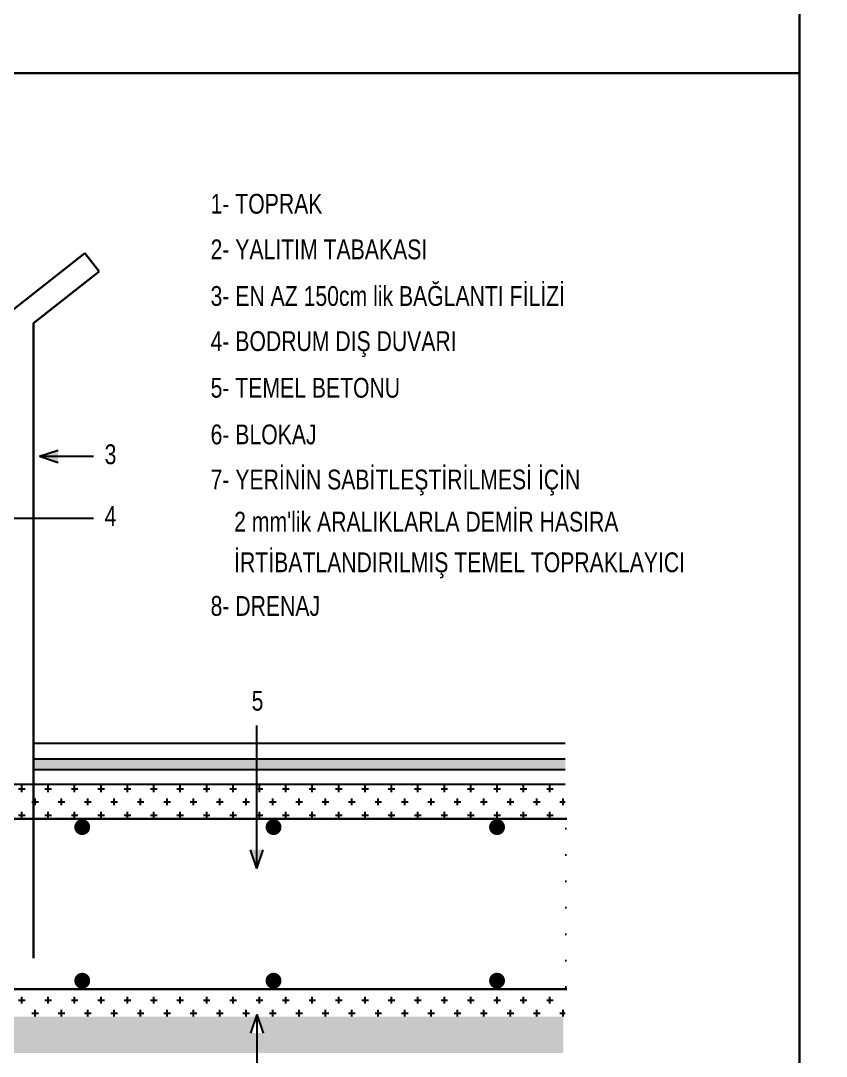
# Model space of a CAD drawing. Header units: millimetres. Extents: x 3395 to 31170, y 2853 to 7104.
# Drawn here: x 3622.2 to 3955.3, y 5051.5 to 5479.7 of the extents above; entities that cross this region are included whole.
import ezdxf

# ---------------------------------------------------------------- set-up
doc = ezdxf.new("R2010")
doc.units = ezdxf.units.MM
doc.linetypes.add('DASHED', pattern=[19.05, 12.7, -6.35])
doc.linetypes.add('SOLID_LINE', pattern=[0])
doc.layers.add('AHAT', color=4, linetype='Continuous', lineweight=30)
for name, color, linetype in [('KIRMIM', 1, 'Continuous'), ('MIMARI', 2, 'SOLID_LINE'), ('YAZI', 7, 'Continuous')]:
    doc.layers.add(name, color=color, linetype=linetype)
doc.styles.add('2', font='wturkce.shx', dxfattribs={"height": 0.2})

msp = doc.modelspace()

# ---------------------------------------------------------------- hatches: boundary and pattern name
at = {"layer": 'KIRMIM', "linetype": 'Continuous'}
h = msp.add_hatch(dxfattribs=at)
h.set_pattern_fill('AR-B816C,_I', color=256, scale=0.21839, style=2)
h.set_pattern_definition([(0, (-5190.7337, 1700.637), (1.74711722, 1.74711722), [3.4123383, -0.0818961]), (0, (-5192.4808, 1700.719), (1.74711722, 1.74711722), [3.4123383, -0.0818961]), (90, (-5190.7337, 1700.637), (-1.74711722, 1.74711722), [-1.82901334, 1.6652211]), (90, (-5190.8156, 1700.637), (-1.74711722, 1.74711722), [-1.82901334, 1.6652211])])
h.paths.add_polyline_path([(3847.37, 5174.42), (3627.46, 5174.42), (3627.46, 5170.06), (3847.37, 5170.06)])
h = msp.add_hatch(dxfattribs=at)
h.set_pattern_fill('AR-CONC,_I', color=256, scale=2.183897, style=2)
h.set_pattern_definition([(50, (-5190.734, 1667.59), (15.66422, -1.370442), [1.637922, -18.017146]), (355, (-5190.734, 1667.59), (-3.030186, 16.427098), [1.310338, -14.413717]), (100.4514, (-5189.428, 1667.476), (12.634046, 15.056646), [1.39202, -15.312218]), (46.1842, (-5190.734, 1671.958), (23.30744, -3.614764), [2.456884, -27.02572]), (96.6356, (-5188.791, 1671.657), (20.412066, 21.273726), [2.08803, -22.968324]), (351.1842, (-5190.734, 1671.958), (20.41205, 21.27374), [1.965507, -21.620576]), (21, (-5188.55, 1670.866), (13.035832, -8.79278), [1.637922, -18.017146]), (326, (-5188.55, 1670.866), (5.313755, 15.836527), [1.310338, -14.413717]), (71.4514, (-5187.463, 1670.134), (18.349593, 7.043732), [1.39202, -15.312218]), (37.5, (-5190.7337, 1667.5906), (0.2655587, 7.2700573), [0, -14.239005, 0, -14.632107, 0, -14.4683145]), (7.5, (-5190.734, 1667.591), (5.7451665, 8.6135437), [0, -8.342485, 0, -13.911421, 0, -5.514339]), (327.5, (-5195.604, 1667.5906), (11.6581296, -0.492575), [0, -5.459741, 0, -17.034393, 0, -22.603329]), (317.5, (-5197.788, 1667.591), (12.736182, 2.186189), [0, -7.097664, 0, -11.312584, 0, -16.05164])])
edge = h.paths.add_edge_path()
edge.add_line((3473.82, 5052.82), (3415.24, 5052.82))
edge.add_line((3415.24, 5052.82), (3415.24, 5171.49))
edge.add_line((3415.24, 5171.49), (3473.82, 5171.49))
edge.add_line((3473.82, 5171.49), (3473.82, 5067.93))
edge.add_line((3469.13, 5052.82), (3846.5, 5052.82))
edge.add_line((3846.5, 5052.82), (3846.5, 5067.93))
edge.add_line((3846.5, 5067.93), (3473.82, 5067.93))
h = msp.add_hatch(dxfattribs=at)
h.set_pattern_fill('CROSS,_I', color=256, scale=21.838965, style=2)
h.set_pattern_definition([(0, (-5190.7337, 1700.637), (5.4597413, 5.4597413), [2.7298707, -8.189612]), (90, (-5189.369, 1699.272), (-5.4597413, 5.4597413), [2.7298707, -8.189612])])
h.paths.add_polyline_path([(3473.28, 5163.98), (3847.37, 5163.98), (3847.37, 5067.78), (3473.28, 5067.78)])
edge = h.paths.add_edge_path()
edge.add_line((3482.25, 5149.73), (3848.02, 5149.73))
edge.add_line((3482.25, 5149.73), (3482.25, 5079.27))
edge.add_line((3482.25, 5079.27), (3848.02, 5079.27))
at = {"layer": 'MIMARI', "linetype": 'Continuous'}
for points in [[(3637.67, 5296.98), (3637.67, 5302.14), (3629.93, 5299.56)], [(3722.39, 5136.89), (3717.23, 5136.89), (3719.81, 5129.15)], [(3722.39, 5061.08), (3717.23, 5061.08), (3719.81, 5068.82)]]:
    msp.add_hatch(color=256, dxfattribs=at).paths.add_polyline_path(points)

# ---------------------------------------------------------------- linework, layer by layer
at = {"layer": 'AHAT', "linetype": 'Continuous'}
for p, q in [((3616.93, 5358.45), (3648.65, 5383.54)), ((3648.65, 5383.54), (3654.58, 5376.03)), ((3627.46, 5354.58), (3654.58, 5376.03)), ((3627.46, 5354.58), (3627.46, 5092.04)), ((3627.46, 5174.42), (3627.46, 5170.06)), ((3482.25, 5149.73), (3848.02, 5149.73)), ((3482.25, 5079.27), (3848.02, 5079.27))]:
    msp.add_line(p, q, dxfattribs=at)
at = {"layer": 'AHAT', "linetype": 'Continuous', "const_width": 3.28}
for points in [[(3645.99, 5146.25, 1), (3649.27, 5146.25, 1)], [(3725.1, 5146.25, 1), (3728.37, 5146.25, 1)], [(3817.52, 5146.25, 1), (3820.8, 5146.25, 1)], [(3645.99, 5082.75, -1), (3649.27, 5082.75, -1)], [(3725.1, 5082.75, -1), (3728.37, 5082.75, -1)], [(3817.52, 5082.75, -1), (3820.8, 5082.75, -1)]]:
    msp.add_lwpolyline(points, format="xyb", close=True, dxfattribs=at)
at = {"layer": 'MIMARI', "linetype": 'Continuous'}
for p, q in [((3629.93, 5299.56), (3637.67, 5302.14)), ((3629.93, 5299.56), (3652.35, 5299.56)), ((3629.93, 5299.56), (3637.67, 5296.98)), ((3605.03, 5274.04), (3652.35, 5274.04)), ((3719.81, 5129.15), (3719.81, 5188.31)), ((3627.46, 5180.98), (3847.37, 5180.98)), ((3627.46, 5174.42), (3847.37, 5174.42)), ((3627.46, 5170.06), (3847.37, 5170.06)), ((3719.81, 5129.15), (3717.23, 5136.89)), ((3719.81, 5129.15), (3722.39, 5136.89)), ((3719.81, 5068.82), (3717.23, 5061.08)), ((3719.81, 5068.82), (3719.81, 5009.66)), ((3719.81, 5068.82), (3722.39, 5061.08))]:
    msp.add_line(p, q, dxfattribs=at)
at = {"layer": 'MIMARI', "linetype": 'DASHED', "ltscale": 100}
msp.add_line((3473.28, 5163.98), (3847.37, 5163.98), dxfattribs=at)
at = {"layer": 'YAZI'}
for points in [[(3395.32, 6066.53), (3944.27, 6066.53), (3944.27, 5457.99), (3395.32, 5457.99)], [(3944.27, 5579.32), (4498.48, 5579.32), (4498.48, 4835.44), (3944.27, 4835.44)], [(3395.32, 5457.99), (3944.27, 5457.99), (3944.27, 4835.44), (3395.32, 4835.44)]]:
    msp.add_lwpolyline(points, close=True, dxfattribs=at)

# ---------------------------------------------------------------- texts
at = {"layer": 'YAZI', "linetype": 'Continuous', "style": '2', "width": 0.8}
for s, height, p in [('1- TOPRAK', 8.19, (3700.71, 5399.9)), ('2- YALITIM TABAKASI', 8.1896, (3700.71, 5381.04)), ('3- EN AZ 150cm lik BAĞLANTI FİLİZİ', 8.1896, (3700.71, 5361.76)), ('4- BODRUM DIŞ DUVARI', 8.1896, (3700.71, 5343.09)), ('5- TEMEL BETONU', 8.1896, (3700.71, 5323.81)), ('6- BLOKAJ', 8.19, (3700.71, 5304.53)), ('3', 8.19, (3656.89, 5296.32)), ('7- YERİNİN SABİTLEŞTİRİLMESİ İÇİN', 8.1896, (3700.71, 5285.87)), ('4', 8.19, (3656.89, 5270.8)), ("    2 mm'lik ARALIKLARLA DEMİR HASIRA", 8.1896, (3700.71, 5268.45)), ('    İRTİBATLANDIRILMIŞ TEMEL TOPRAKLAYICI', 8.1896, (3700.71, 5251.65)), ('8- DRENAJ', 8.19, (3700.71, 5233.61)), ('5', 8.19, (3717.67, 5194.41))]:
    msp.add_text(s, height=height, dxfattribs=at).set_placement(p)

doc.saveas('drawing.dxf')
